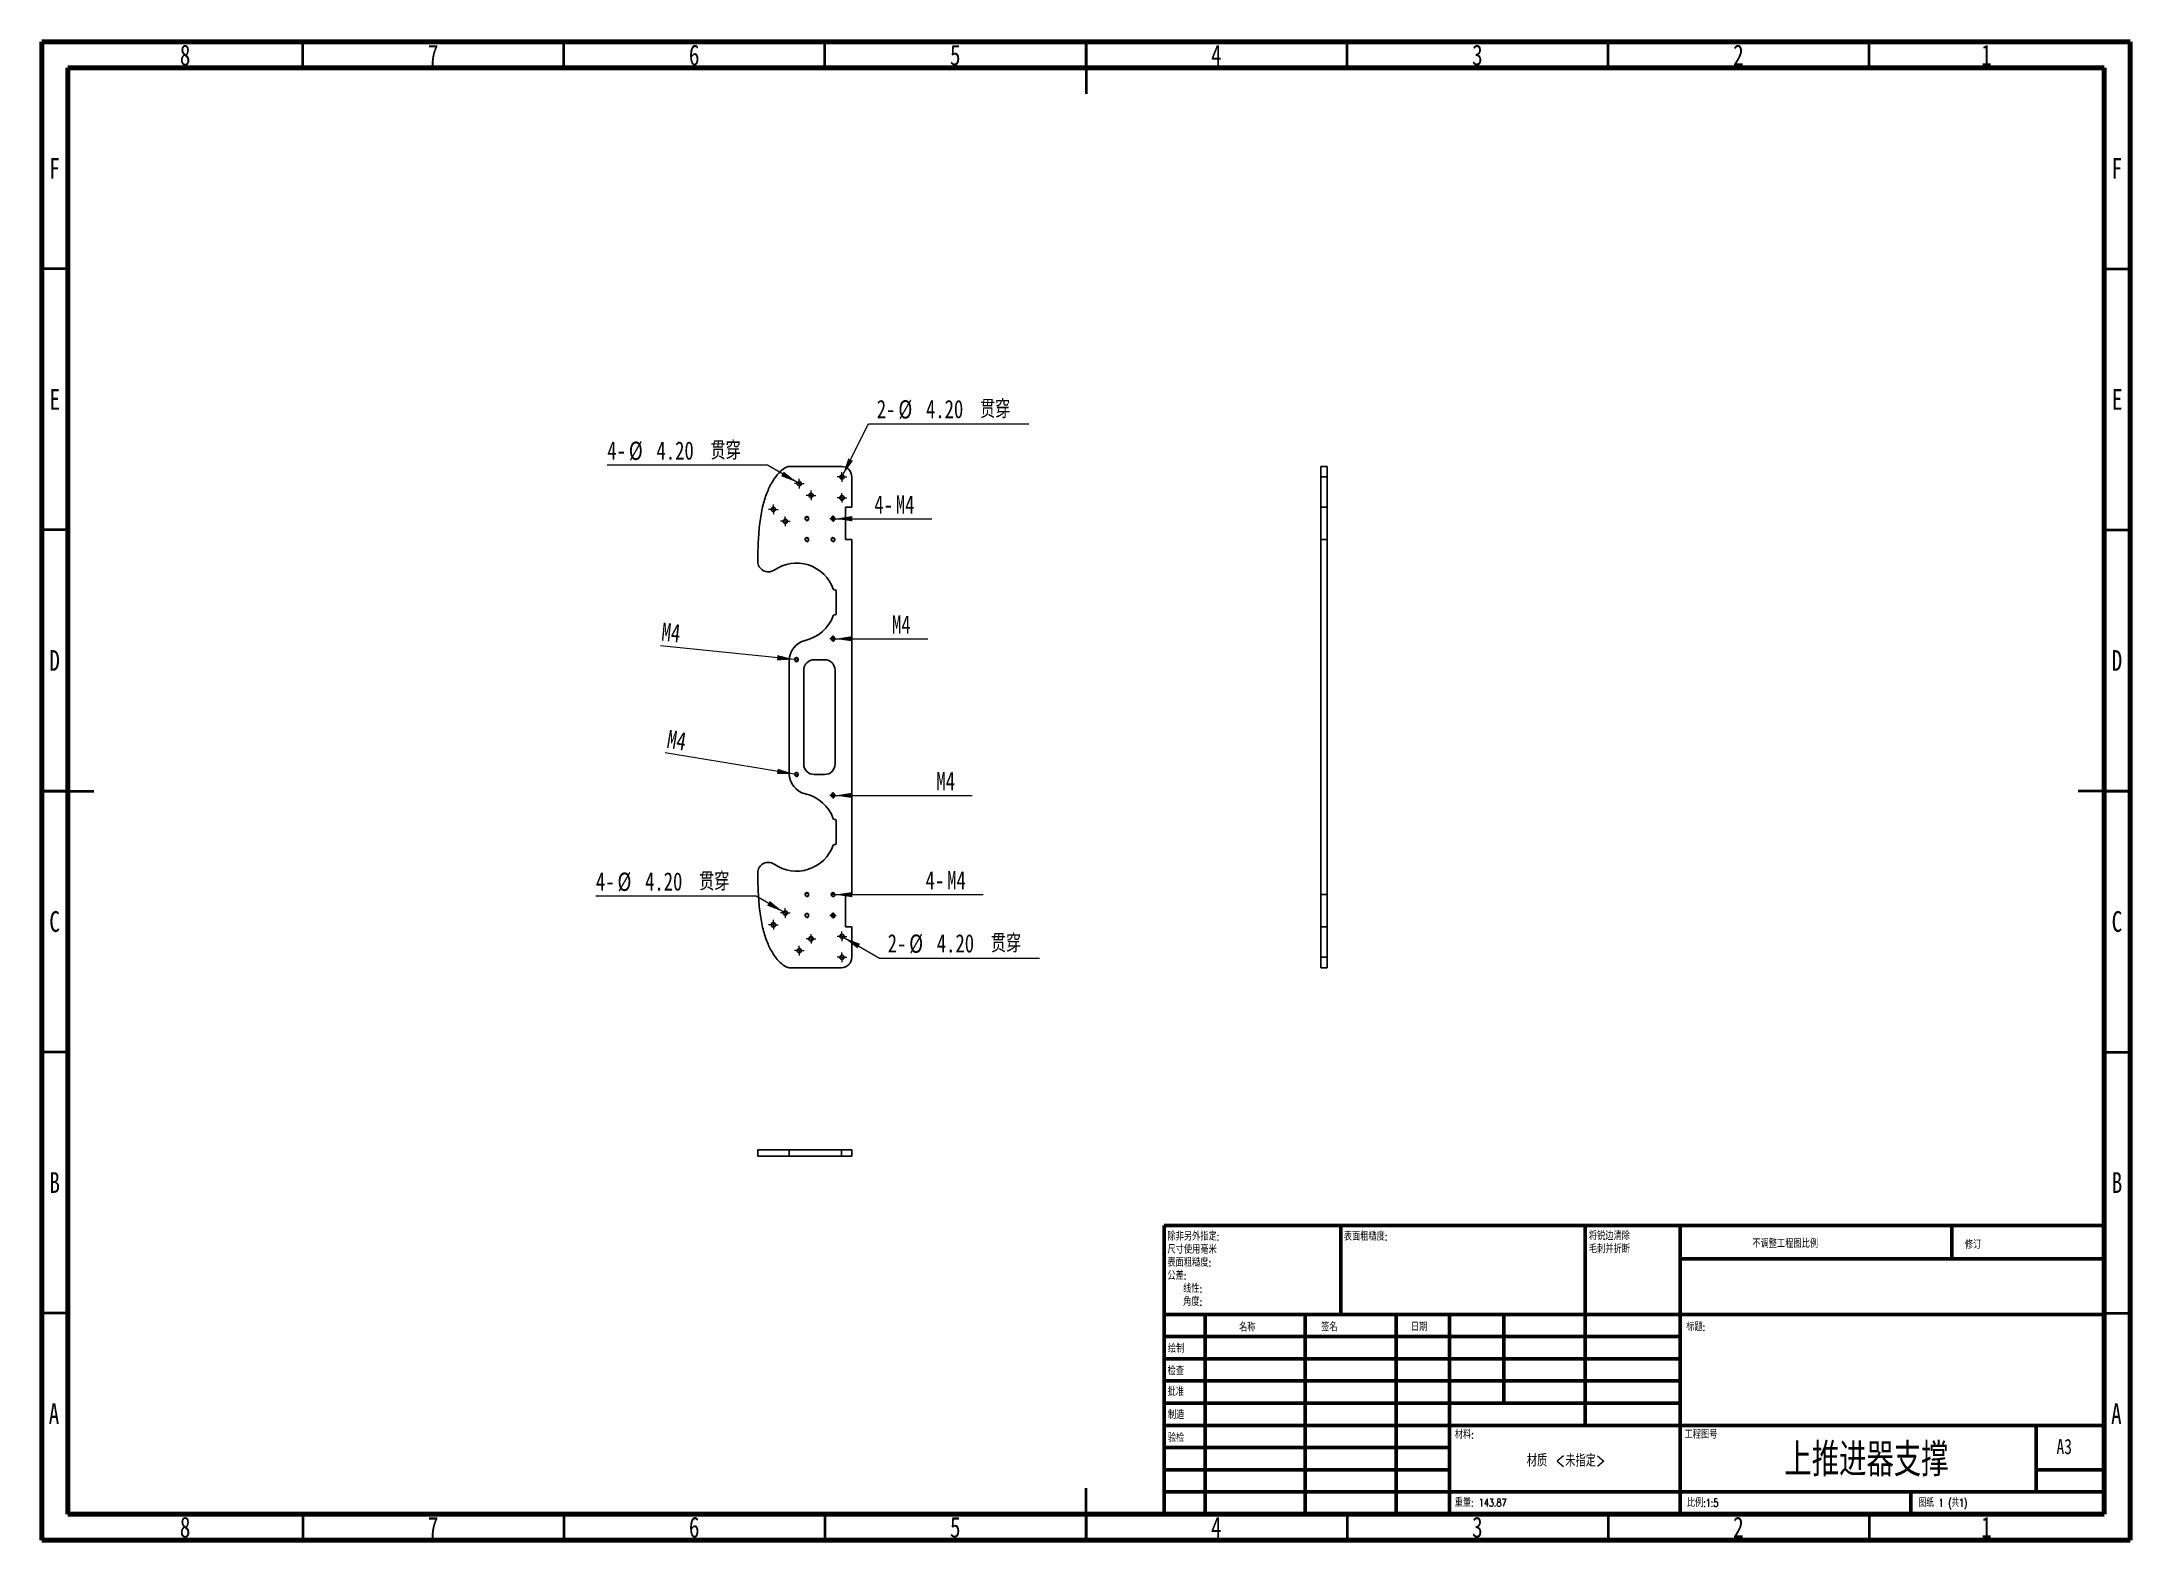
# Model space of a CAD drawing. Header units: millimetres. Extents: x 15 to 415, y 5 to 292.
import ezdxf

# ---------------------------------------------------------------- set-up
doc = ezdxf.new("R2010")
doc.units = ezdxf.units.MM
doc.styles.add('SLDTEXTSTYLE0', font='TXT', dxfattribs={"width": 0.75})
doc.styles.add('SLDTEXTSTYLE1', font='TXT', dxfattribs={"width": 0.75, "bigfont": 'bigfont'})
doc.styles.add('SLDTEXTSTYLE2', font='TXT', dxfattribs={"width": 0.694444, "bigfont": 'bigfont'})
doc.dimstyles.new('SLDDIMSTYLE0', dxfattribs={"dimtxt": 3.5, "dimasz": 3.302, "dimexe": 0, "dimexo": 0.0625, "dimgap": 0.875, "dimtad": 0, "dimtih": 1, "dimtoh": 1, "dimlfac": 5, "dimrnd": 1e-09, "dimzin": 4, "dimdsep": 46, "dimtxsty": 'SLDTEXTSTYLE0', "dimblk1": 'NONE', "dimsah": 1, "dimcen": 0, "dimadec": 0, "dimazin": 1, "dimtfac": 1, "dimtmove": 0, "dimatfit": 3, "dimldrblk": 'NONE', "dimfxl": 0, "dimfrac": 2, "dimtolj": 1, "dimtzin": 12, "dimarcsym": 0})
doc.dimstyles.new('SLDDIMSTYLE1', dxfattribs={"dimtxt": 3.5, "dimasz": 3.302, "dimexe": 0, "dimexo": 0.0625, "dimgap": 0.875, "dimtad": 1, "dimlfac": 5, "dimrnd": 1e-09, "dimzin": 12, "dimdsep": 46, "dimtxsty": 'SLDTEXTSTYLE0', "dimblk1": 'NONE', "dimsah": 1, "dimcen": 0, "dimadec": 0, "dimazin": 3, "dimtfac": 1, "dimtmove": 0, "dimatfit": 3, "dimldrblk": 'NONE', "dimfxl": 0, "dimfrac": 2, "dimtolj": 1, "dimtzin": 12, "dimarcsym": 0})
doc.dimstyles.new('SLDDIMSTYLE2', dxfattribs={"dimtxt": 3.5, "dimasz": 3.302, "dimexe": 0, "dimexo": 0.0625, "dimgap": 0.875, "dimtad": 1, "dimlfac": 5, "dimrnd": 1e-09, "dimzin": 12, "dimdsep": 46, "dimtxsty": 'SLDTEXTSTYLE0', "dimblk1": 'NONE', "dimsah": 1, "dimcen": 0, "dimadec": 0, "dimazin": 3, "dimtfac": 1, "dimtmove": 0, "dimatfit": 3, "dimldrblk": 'NONE', "dimfxl": 0, "dimfrac": 2, "dimtolj": 1, "dimtzin": 12, "dimarcsym": 0})

# ---------------------------------------------------------------- blocks, each defined once
blk = doc.blocks.new('_D')
at = {"color": 7, "linetype": 'Continuous', "lineweight": 0}
for p, q in [((153.99, 210.9), (123.31, 210.9)), ((159.72, 207.59), (153.99, 210.9)), ((160.45, 207.17), (159.72, 207.59))]:
    blk.add_line(p, q, dxfattribs=at)
at = {"color": 7, "linetype": 'Continuous', "lineweight": 18}
blk.add_solid([(159.72, 207.59), (157.11, 209.68), (156.61, 208.8)], dxfattribs=at)
at = {"color": 7, "linetype": 'Continuous', "lineweight": 18, "char_height": 3.5, "attachment_point": 1}
for s, insert, style in [('4-', (123.31, 215.46), 'SLDTEXTSTYLE0'), ('%%c', (127.45, 215.41), 'SLDTEXTSTYLE0'), ('4.20', (132.73, 215.46), 'SLDTEXTSTYLE0'), ('贯穿', (143.09, 215.46), 'SLDTEXTSTYLE1')]:
    blk.add_mtext(s, dxfattribs=dict(at, insert=insert, style=style))
blk = doc.blocks.new('_None')
blk = doc.blocks.new('_D_1')
at = {"color": 7, "linetype": 'Continuous', "lineweight": 0}
for p, q in [((168.43, 209.03), (173.35, 218.83)), ((173.35, 218.83), (204.03, 218.83)), ((168.06, 208.28), (168.43, 209.03))]:
    blk.add_line(p, q, dxfattribs=at)
at = {"color": 7, "linetype": 'Continuous', "lineweight": 18}
blk.add_solid([(168.43, 209.03), (170.37, 211.75), (169.46, 212.21)], dxfattribs=at)
at = {"color": 7, "linetype": 'Continuous', "lineweight": 18, "char_height": 3.5, "attachment_point": 1}
for s, insert, style in [('2-', (174.93, 223.4), 'SLDTEXTSTYLE0'), ('%%c', (179.07, 223.34), 'SLDTEXTSTYLE0'), ('4.20', (184.35, 223.4), 'SLDTEXTSTYLE0'), ('贯穿', (194.71, 223.4), 'SLDTEXTSTYLE1')]:
    blk.add_mtext(s, dxfattribs=dict(at, insert=insert, style=style))
blk = doc.blocks.new('_D_2')
at = {"color": 7, "linetype": 'Continuous', "lineweight": 0}
for q in [(166.15, 200.65), (185.46, 200.65)]:
    blk.add_line((166.95, 200.65), q, dxfattribs=at)
at = {"color": 7, "linetype": 'Continuous', "lineweight": 18}
blk.add_solid([(166.95, 200.65), (170.25, 200.15), (170.25, 201.16)], dxfattribs=at)
at = {"color": 7, "linetype": 'Continuous', "lineweight": 18, "char_height": 3.5, "attachment_point": 1, "style": 'SLDTEXTSTYLE0'}
for s, insert in [('4-', (174.45, 205.11)), ('M4', (178.58, 205.11))]:
    blk.add_mtext(s, dxfattribs=dict(at, insert=insert))
blk = doc.blocks.new('_D_3')
at = {"color": 7, "linetype": 'Continuous', "lineweight": 0}
for q in [(166.15, 177.65), (184.72, 177.65)]:
    blk.add_line((166.95, 177.65), q, dxfattribs=at)
at = {"color": 7, "linetype": 'Continuous', "lineweight": 18}
blk.add_solid([(166.95, 177.65), (170.25, 177.15), (170.25, 178.16)], dxfattribs=at)
at = {"color": 7, "linetype": 'Continuous', "lineweight": 18, "insert": (177.84, 182.12), "char_height": 3.5, "attachment_point": 1, "style": 'SLDTEXTSTYLE0'}
blk.add_mtext('M4', dxfattribs=at)
blk = doc.blocks.new('_D_4')
at = {"color": 7, "linetype": 'Continuous', "lineweight": 0}
for q in [(166.15, 147.65), (193.21, 147.65)]:
    blk.add_line((166.95, 147.65), q, dxfattribs=at)
at = {"color": 7, "linetype": 'Continuous', "lineweight": 18}
blk.add_solid([(166.95, 147.65), (170.25, 147.15), (170.25, 148.16)], dxfattribs=at)
at = {"color": 7, "linetype": 'Continuous', "lineweight": 18, "insert": (186.34, 152.15), "char_height": 3.5, "attachment_point": 1, "style": 'SLDTEXTSTYLE0'}
blk.add_mtext('M4', dxfattribs=at)
blk = doc.blocks.new('_D_5')
at = {"color": 7, "linetype": 'Continuous', "lineweight": 0}
for q in [(166.15, 128.65), (195.28, 128.65)]:
    blk.add_line((166.95, 128.65), q, dxfattribs=at)
at = {"color": 7, "linetype": 'Continuous', "lineweight": 18}
blk.add_solid([(166.95, 128.65), (170.25, 128.15), (170.25, 129.16)], dxfattribs=at)
at = {"color": 7, "linetype": 'Continuous', "lineweight": 18, "char_height": 3.5, "attachment_point": 1, "style": 'SLDTEXTSTYLE0'}
for s, insert in [('4-', (184.27, 133.15)), ('M4', (188.41, 133.15))]:
    blk.add_mtext(s, dxfattribs=dict(at, insert=insert))
blk = doc.blocks.new('_D_6')
at = {"color": 7, "linetype": 'Continuous', "lineweight": 0}
for p, q in [((167.88, 120.86), (168.61, 120.44)), ((168.61, 120.44), (175.42, 116.51)), ((175.42, 116.51), (206.1, 116.51))]:
    blk.add_line(p, q, dxfattribs=at)
at = {"color": 7, "linetype": 'Continuous', "lineweight": 18}
blk.add_solid([(168.61, 120.44), (171.22, 118.35), (171.72, 119.23)], dxfattribs=at)
at = {"color": 7, "linetype": 'Continuous', "lineweight": 18, "char_height": 3.5, "attachment_point": 1}
for s, insert, style in [('2-', (177.01, 121.08), 'SLDTEXTSTYLE0'), ('%%c', (181.14, 121.02), 'SLDTEXTSTYLE0'), ('4.20', (186.42, 121.08), 'SLDTEXTSTYLE0'), ('贯穿', (196.79, 121.08), 'SLDTEXTSTYLE1')]:
    blk.add_mtext(s, dxfattribs=dict(at, insert=insert, style=style))
blk = doc.blocks.new('_D_7')
at = {"color": 7, "linetype": 'Continuous', "lineweight": 0}
for p, q in [((151.81, 128.36), (121.13, 128.36)), ((157.03, 125.35), (151.81, 128.36)), ((157.76, 124.93), (157.03, 125.35))]:
    blk.add_line(p, q, dxfattribs=at)
at = {"color": 7, "linetype": 'Continuous', "lineweight": 18}
blk.add_solid([(157.03, 125.35), (154.43, 127.44), (153.92, 126.56)], dxfattribs=at)
at = {"color": 7, "linetype": 'Continuous', "lineweight": 18, "char_height": 3.5, "attachment_point": 1}
for s, insert, style in [('4-', (121.13, 132.93), 'SLDTEXTSTYLE0'), ('%%c', (125.27, 132.87), 'SLDTEXTSTYLE0'), ('4.20', (130.55, 132.93), 'SLDTEXTSTYLE0'), ('贯穿', (140.91, 132.93), 'SLDTEXTSTYLE1')]:
    blk.add_mtext(s, dxfattribs=dict(at, insert=insert, style=style))
blk = doc.blocks.new('_D_8')
at = {"color": 7, "linetype": 'Continuous', "lineweight": 0}
for q in [(133.48, 176.31), (159.94, 173.61)]:
    blk.add_line((159.15, 173.69), q, dxfattribs=at)
at = {"color": 7, "linetype": 'Continuous', "lineweight": 18}
blk.add_solid([(159.15, 173.69), (155.91, 174.53), (155.81, 173.52)], dxfattribs=at)
at = {"color": 7, "linetype": 'Continuous', "lineweight": 18, "insert": (133.93, 180.78), "char_height": 3.5, "attachment_point": 1, "rotation": 354.1858, "style": 'SLDTEXTSTYLE0'}
blk.add_mtext('M4', dxfattribs=at)
blk = doc.blocks.new('_D_9')
at = {"color": 7, "linetype": 'Continuous', "lineweight": 0}
for q in [(134.41, 155.82), (159.94, 151.59)]:
    blk.add_line((159.15, 151.72), q, dxfattribs=at)
at = {"color": 7, "linetype": 'Continuous', "lineweight": 18}
blk.add_solid([(159.15, 151.72), (155.98, 152.76), (155.81, 151.76)], dxfattribs=at)
at = {"color": 7, "linetype": 'Continuous', "lineweight": 18, "insert": (135.14, 160.25), "char_height": 3.5, "attachment_point": 1, "rotation": 350.5919, "style": 'SLDTEXTSTYLE0'}
blk.add_mtext('M4', dxfattribs=at)
blk = doc.blocks.new('SW_CENTERMARKSYMBOL_0')
at = {"color": 0, "linetype": 'Continuous', "lineweight": 18}
for p, q in [((-0.5, 0), (-0.92, 0)), ((0, 0), (-0.5, 0)), ((0, 0.5), (0, 0.92)), ((0, 0), (0, 0.5)), ((0, 0), (0, -0.5)), ((0, 0), (0.5, 0)), ((0.5, 0), (0.92, 0)), ((0, -0.5), (0, -0.92))]:
    blk.add_line(p, q, dxfattribs=at)
blk = doc.blocks.new('SW_CENTERMARKSYMBOL_1')
at = {"color": 0, "linetype": 'Continuous', "lineweight": 18}
for p, q in [((-0.5, 0), (-0.92, 0)), ((0, 0), (-0.5, 0)), ((0, 0.5), (0, 0.92)), ((0, 0), (0, 0.5)), ((0, 0), (0, -0.5)), ((0, 0), (0.5, 0)), ((0.5, 0), (0.92, 0)), ((0, -0.5), (0, -0.92))]:
    blk.add_line(p, q, dxfattribs=at)
blk = doc.blocks.new('SW_CENTERMARKSYMBOL_2')
at = {"color": 0, "linetype": 'Continuous', "lineweight": 18}
for p, q in [((-0.5, 0), (-0.92, 0)), ((0, 0), (-0.5, 0)), ((0, 0.5), (0, 0.92)), ((0, 0), (0, 0.5)), ((0, 0), (0, -0.5)), ((0, 0), (0.5, 0)), ((0.5, 0), (0.92, 0)), ((0, -0.5), (0, -0.92))]:
    blk.add_line(p, q, dxfattribs=at)
blk = doc.blocks.new('SW_CENTERMARKSYMBOL_3')
at = {"color": 0, "linetype": 'Continuous', "lineweight": 18}
for p, q in [((-0.5, 0), (-0.92, 0)), ((0, 0), (-0.5, 0)), ((0, 0.5), (0, 0.92)), ((0, 0), (0, 0.5)), ((0, 0), (0, -0.5)), ((0, 0), (0.5, 0)), ((0.5, 0), (0.92, 0)), ((0, -0.5), (0, -0.92))]:
    blk.add_line(p, q, dxfattribs=at)
blk = doc.blocks.new('SW_CENTERMARKSYMBOL_4')
at = {"color": 0, "linetype": 'Continuous', "lineweight": 18}
for p, q in [((-0.5, 0), (-0.92, 0)), ((0, 0), (-0.5, 0)), ((0, 0.5), (0, 0.92)), ((0, 0), (0, 0.5)), ((0, 0), (0, -0.5)), ((0, 0), (0.5, 0)), ((0.5, 0), (0.92, 0)), ((0, -0.5), (0, -0.92))]:
    blk.add_line(p, q, dxfattribs=at)
blk = doc.blocks.new('SW_CENTERMARKSYMBOL_5')
at = {"color": 0, "linetype": 'Continuous', "lineweight": 18}
for p, q in [((-0.5, 0), (-0.92, 0)), ((0, 0), (-0.5, 0)), ((0, 0.5), (0, 0.92)), ((0, 0), (0, 0.5)), ((0, 0), (0, -0.5)), ((0, 0), (0.5, 0)), ((0.5, 0), (0.92, 0)), ((0, -0.5), (0, -0.92))]:
    blk.add_line(p, q, dxfattribs=at)
blk = doc.blocks.new('SW_CENTERMARKSYMBOL_6')
at = {"color": 0, "linetype": 'Continuous', "lineweight": 18}
for p, q in [((-0.5, 0), (-0.6, 0)), ((0, 0), (-0.5, 0)), ((0, 0.5), (0, 0.6)), ((0, 0), (0, 0.5)), ((0, 0), (0, -0.5)), ((0, 0), (0.5, 0)), ((0.5, 0), (0.6, 0)), ((0, -0.5), (0, -0.6))]:
    blk.add_line(p, q, dxfattribs=at)
blk = doc.blocks.new('SW_CENTERMARKSYMBOL_7')
at = {"color": 0, "linetype": 'Continuous', "lineweight": 18}
for p, q in [((-0.5, 0), (-0.6, 0)), ((0, 0), (-0.5, 0)), ((0, 0.5), (0, 0.6)), ((0, 0), (0, 0.5)), ((0, 0), (0, -0.5)), ((0, 0), (0.5, 0)), ((0.5, 0), (0.6, 0)), ((0, -0.5), (0, -0.6))]:
    blk.add_line(p, q, dxfattribs=at)
blk = doc.blocks.new('SW_CENTERMARKSYMBOL_8')
at = {"color": 0, "linetype": 'Continuous', "lineweight": 18}
for p, q in [((-0.5, 0), (-0.92, 0)), ((0, 0), (-0.5, 0)), ((0, 0.5), (0, 0.92)), ((0, 0), (0, 0.5)), ((0, 0), (0, -0.5)), ((0, 0), (0.5, 0)), ((0.5, 0), (0.92, 0)), ((0, -0.5), (0, -0.92))]:
    blk.add_line(p, q, dxfattribs=at)
blk = doc.blocks.new('SW_CENTERMARKSYMBOL_9')
at = {"color": 0, "linetype": 'Continuous', "lineweight": 18}
for p, q in [((-0.5, 0), (-0.92, 0)), ((0, 0), (-0.5, 0)), ((0, 0.5), (0, 0.92)), ((0, 0), (0, 0.5)), ((0, 0), (0, -0.5)), ((0, 0), (0.5, 0)), ((0.5, 0), (0.92, 0)), ((0, -0.5), (0, -0.92))]:
    blk.add_line(p, q, dxfattribs=at)
blk = doc.blocks.new('SW_CENTERMARKSYMBOL_10')
at = {"color": 0, "linetype": 'Continuous', "lineweight": 18}
for p, q in [((-0.5, 0), (-0.92, 0)), ((0, 0), (-0.5, 0)), ((0, 0.5), (0, 0.92)), ((0, 0), (0, 0.5)), ((0, 0), (0, -0.5)), ((0, 0), (0.5, 0)), ((0.5, 0), (0.92, 0)), ((0, -0.5), (0, -0.92))]:
    blk.add_line(p, q, dxfattribs=at)
blk = doc.blocks.new('SW_CENTERMARKSYMBOL_11')
at = {"color": 0, "linetype": 'Continuous', "lineweight": 18}
for p, q in [((-0.5, 0), (-0.92, 0)), ((0, 0), (-0.5, 0)), ((0, 0.5), (0, 0.92)), ((0, 0), (0, 0.5)), ((0, 0), (0, -0.5)), ((0, 0), (0.5, 0)), ((0.5, 0), (0.92, 0)), ((0, -0.5), (0, -0.92))]:
    blk.add_line(p, q, dxfattribs=at)
blk = doc.blocks.new('SW_CENTERMARKSYMBOL_12')
at = {"color": 0, "linetype": 'Continuous', "lineweight": 18}
for p, q in [((-0.5, 0), (-0.92, 0)), ((0, 0), (-0.5, 0)), ((0, 0.5), (0, 0.92)), ((0, 0), (0, 0.5)), ((0, 0), (0, -0.5)), ((0, 0), (0.5, 0)), ((0.5, 0), (0.92, 0)), ((0, -0.5), (0, -0.92))]:
    blk.add_line(p, q, dxfattribs=at)
blk = doc.blocks.new('SW_CENTERMARKSYMBOL_13')
at = {"color": 0, "linetype": 'Continuous', "lineweight": 18}
for p, q in [((-0.5, 0), (-0.92, 0)), ((0, 0), (-0.5, 0)), ((0, 0.5), (0, 0.92)), ((0, 0), (0, 0.5)), ((0, 0), (0, -0.5)), ((0, 0), (0.5, 0)), ((0.5, 0), (0.92, 0)), ((0, -0.5), (0, -0.92))]:
    blk.add_line(p, q, dxfattribs=at)
blk = doc.blocks.new('SW_CENTERMARKSYMBOL_14')
at = {"color": 0, "linetype": 'Continuous', "lineweight": 18}
for p, q in [((-0.5, 0), (-0.6, 0)), ((0, 0), (-0.5, 0)), ((0, 0.5), (0, 0.6)), ((0, 0), (0, 0.5)), ((0, 0), (0, -0.5)), ((0, 0), (0.5, 0)), ((0.5, 0), (0.6, 0)), ((0, -0.5), (0, -0.6))]:
    blk.add_line(p, q, dxfattribs=at)
blk = doc.blocks.new('SW_CENTERMARKSYMBOL_15')
at = {"color": 0, "linetype": 'Continuous', "lineweight": 18}
for p, q in [((-0.5, 0), (-0.6, 0)), ((0, 0), (-0.5, 0)), ((0, 0.5), (0, 0.6)), ((0, 0), (0, 0.5)), ((0, 0), (0, -0.5)), ((0, 0), (0.5, 0)), ((0.5, 0), (0.6, 0)), ((0, -0.5), (0, -0.6))]:
    blk.add_line(p, q, dxfattribs=at)

msp = doc.modelspace()

# ---------------------------------------------------------------- linework, layer by layer
at = {"color": 7, "linetype": 'Continuous', "lineweight": 70}
for p, q in [((15, 5), (15, 292)), ((15, 292), (415, 292)), ((415, 292), (415, 5)), ((20, 10), (20, 287)), ((20, 287), (410, 287)), ((410, 287), (410, 10)), ((410, 10), (20, 10)), ((415, 5), (15, 5))]:
    msp.add_line(p, q, dxfattribs=at)
at = {"color": 7, "linetype": 'Continuous', "lineweight": 35}
for p, q in [((65, 287), (65, 292)), ((115, 287), (115, 292)), ((165, 287), (165, 292)), ((215, 292), (215, 282)), ((215, 287), (215, 292)), ((265, 287), (265, 292)), ((315, 287), (315, 292)), ((365, 287), (365, 292)), ((20, 248.5), (15, 248.5)), ((410, 248.5), (415, 248.5)), ((20, 198.5), (15, 198.5)), ((410, 198.5), (415, 198.5)), ((15, 148.5), (25, 148.5)), ((20, 148.5), (15, 148.5)), ((415, 148.5), (405, 148.5)), ((410, 148.5), (415, 148.5)), ((20, 98.5), (15, 98.5)), ((410, 98.5), (415, 98.5)), ((20, 48.5), (15, 48.5)), ((410, 48.5), (415, 48.5)), ((215, 5), (215, 15)), ((65, 10), (65, 5)), ((115, 10), (115, 5)), ((165, 10), (165, 5)), ((215, 10), (215, 5)), ((265, 10), (265, 5)), ((315, 10), (315, 5)), ((365, 10), (365, 5))]:
    msp.add_line(p, q, dxfattribs=at)
at = {"color": 7, "linetype": 'Continuous', "lineweight": 25}
for p, q in [((158.1459, 210.6532), (168.1459, 210.6532)), ((170.1459, 208.6532), (170.1459, 202.8532)), ((259.985, 208.6532), (259.985, 210.6532)), ((259.985, 210.6532), (261.185, 210.6532)), ((259.985, 208.6532), (259.985, 202.8532)), ((259.985, 208.6532), (261.185, 208.6532)), ((261.185, 208.6532), (261.185, 210.6532)), ((261.185, 208.6532), (261.185, 202.8532)), ((170.1459, 202.8532), (168.9459, 202.8532)), ((168.9459, 202.8532), (168.9459, 196.6532)), ((259.985, 202.8532), (261.185, 202.8532)), ((259.985, 202.8532), (259.985, 196.6532)), ((261.185, 202.8532), (261.185, 196.6532)), ((168.9459, 196.6532), (170.1459, 196.6532)), ((170.1459, 196.6532), (170.1459, 128.6532)), ((259.985, 196.6532), (259.985, 128.6532)), ((259.985, 196.6532), (261.185, 196.6532)), ((261.185, 196.6532), (261.185, 128.6532)), ((166.9459, 187.0532), (166.7937, 187.0532)), ((167.1459, 186.8532), (167.1459, 182.4532)), ((166.9459, 182.2532), (166.7937, 182.2532)), ((158.1459, 151.8554), (158.1459, 173.4509)), ((162.9459, 173.6532), (164.9459, 173.6532)), ((160.9459, 153.6532), (160.9459, 171.6532)), ((166.9459, 171.6532), (166.9459, 153.6532)), ((162.9459, 151.6532), (164.9459, 151.6532)), ((166.9459, 143.0532), (166.7937, 143.0532)), ((167.1459, 138.4532), (167.1459, 142.8532)), ((166.9459, 138.2532), (166.7937, 138.2532)), ((168.9459, 128.6532), (170.1459, 128.6532)), ((168.9459, 122.4532), (168.9459, 128.6532)), ((259.985, 128.6532), (261.185, 128.6532)), ((259.985, 122.4532), (259.985, 128.6532)), ((261.185, 122.4532), (261.185, 128.6532)), ((170.1459, 122.4532), (168.9459, 122.4532)), ((170.1459, 116.6532), (170.1459, 122.4532)), ((259.985, 116.6532), (259.985, 122.4532)), ((259.985, 122.4532), (261.185, 122.4532)), ((261.185, 116.6532), (261.185, 122.4532)), ((259.985, 116.6532), (261.185, 116.6532)), ((259.985, 116.6532), (259.985, 114.6532)), ((261.185, 116.6532), (261.185, 114.6532)), ((158.1459, 114.6532), (168.1459, 114.6532)), ((259.985, 114.6532), (261.185, 114.6532)), ((152.1416, 79.7794), (152.1416, 78.5794)), ((152.1417, 78.5794), (152.1417, 79.7794)), ((158.1459, 79.7794), (158.1459, 78.5794)), ((158.1459, 79.7794), (168.1459, 79.7794)), ((158.1459, 78.5794), (168.1459, 78.5794)), ((168.1459, 79.7794), (168.1459, 78.5794)), ((170.1459, 79.7794), (168.1459, 79.7794)), ((170.1459, 78.5794), (168.1459, 78.5794)), ((170.1459, 79.7794), (170.1459, 78.5794))]:
    msp.add_line(p, q, dxfattribs=at)
at = {"color": 7, "linetype": 'Continuous', "lineweight": 50}
for p, q in [((230, 65.25), (410, 65.25)), ((230, 65.25), (230, 10)), ((263.8, 48.25), (263.8, 65.25)), ((310.6, 65.25), (310.6, 27)), ((328.8, 65.25), (328.8, 10)), ((380.8, 58.875), (380.8, 65.25)), ((410, 58.875), (328.8, 58.875)), ((410, 48.25), (230, 48.25)), ((237.8, 48.25), (237.8, 10)), ((256.991, 48.25), (256.991, 10)), ((274.3989, 48.25), (274.3989, 10)), ((284.6, 10), (284.6, 48.25)), ((295, 31.25), (295, 48.25)), ((328.8, 44), (230, 44)), ((328.8, 39.75), (230, 39.75)), ((328.8, 35.5), (230, 35.5)), ((328.8, 31.25), (230, 31.25)), ((284.6, 27), (230, 27)), ((284.6, 27), (410, 27)), ((397, 14.25), (397, 27)), ((284.6, 22.7499), (230, 22.7499)), ((284.6, 18.5), (230, 18.5)), ((410, 18.5), (397, 18.5)), ((230, 14.25), (410, 14.25)), ((373, 10), (373, 14.25))]:
    msp.add_line(p, q, dxfattribs=at)
at = {"color": 7, "linetype": 'Continuous', "lineweight": 25}
for centre, radius in [((168.2459, 208.6532), 0.42), ((160.0832, 207.3804), 0.42), ((162.3459, 205.1176), 0.42), ((168.2459, 204.6532), 0.42), ((155.1334, 202.4306), 0.42), ((157.3962, 200.1679), 0.42), ((161.5459, 200.6532), 0.33), ((166.5459, 200.6532), 0.33), ((161.5459, 196.6532), 0.33), ((166.5459, 196.6532), 0.33), ((166.5459, 177.6532), 0.33), ((159.5459, 173.6532), 0.33), ((159.5459, 151.6532), 0.33), ((166.5459, 147.6532), 0.33), ((161.5459, 128.6532), 0.33), ((166.5459, 128.6532), 0.33), ((157.3962, 125.1384), 0.42), ((161.5459, 124.6532), 0.33), ((166.5459, 124.6532), 0.33), ((155.1334, 122.8757), 0.42), ((162.3459, 120.1887), 0.42), ((168.2459, 120.6532), 0.42), ((160.0832, 117.926), 0.42), ((168.2459, 116.6532), 0.42)]:
    msp.add_circle(centre, radius, dxfattribs=at)
for centre, radius, start, end in [((168.1459, 208.6532), 2, 0, 90), ((154.1416, 192.4662), 2, 179.512217, 304.671475), ((159.5459, 184.6532), 7.5, 19.734515, 124.671475), ((166.7937, 187.2532), 0.2, 199.734515, 270), ((166.9459, 186.8532), 0.2, 0, 90), ((159.5459, 184.6532), 7.5, 283.066803, 340.265485), ((166.7937, 182.0532), 0.2, 90, 160.265485), ((166.9459, 182.4532), 0.2, 270, 0), ((162.1459, 173.4509), 4, 103.066803, 180), ((162.9459, 171.6532), 2, 90, 180), ((164.9459, 171.6532), 2, 0, 90), ((162.9459, 153.6532), 2, 180, 270), ((164.9459, 153.6532), 2, 270, 0), ((162.1459, 151.8554), 4, 180, 256.933197), ((159.5459, 140.6532), 7.5, 19.734515, 76.933197), ((166.7937, 143.2532), 0.2, 199.734515, 270), ((166.9459, 142.8532), 0.2, 0, 90), ((159.5459, 140.6532), 7.5, 235.328525, 340.265485), ((166.7937, 138.0532), 0.2, 90, 160.265485), ((166.9459, 138.4532), 0.2, 270, 0), ((154.1416, 132.8401), 2, 55.328525, 180.487783), ((168.1459, 116.6532), 2, 270, 0)]:
    msp.add_arc(centre, radius, start, end, dxfattribs=at)
at = {"color": 7, "linetype": 'Continuous', "lineweight": 18}
for centre in [(161.5459, 200.6532), (166.5459, 200.6532), (161.5459, 196.6532), (166.5459, 196.6532), (166.5459, 177.6532), (159.5459, 173.6532), (159.5459, 151.6532), (166.5459, 147.6532), (161.5459, 128.6532), (166.5459, 128.6532), (161.5459, 124.6532), (166.5459, 124.6532)]:
    msp.add_arc(centre, 0.4, 255, 195, dxfattribs=at)
at = {"color": 7, "linetype": 'Continuous', "lineweight": 25}
for points in [[(158.1459, 210.6532), (157.9097, 210.6532), (157.2897, 210.4243), (156.1504, 209.4674), (154.9882, 207.9516), (153.9434, 205.9126), (153.1099, 203.3676), (152.5353, 200.315), (152.2208, 196.7346), (152.1544, 193.9698), (152.1417, 192.4832)], [(158.1459, 114.6532), (157.9097, 114.6532), (157.2897, 114.8821), (156.1504, 115.8389), (154.9882, 117.3547), (153.9434, 119.3937), (153.1099, 121.9387), (152.5353, 124.9913), (152.2208, 128.5717), (152.1544, 131.3366), (152.1417, 132.8231)], [(158.1459, 79.7794), (157.9097, 79.7794), (157.2897, 79.7794), (156.1504, 79.7794), (154.9882, 79.7794), (153.9434, 79.7794), (153.1099, 79.7794), (152.5353, 79.7794), (152.2208, 79.7794), (152.1544, 79.7794), (152.1417, 79.7794)], [(158.1459, 78.5794), (157.9097, 78.5794), (157.2897, 78.5794), (156.1504, 78.5794), (154.9882, 78.5794), (153.9434, 78.5794), (153.1099, 78.5794), (152.5353, 78.5794), (152.2208, 78.5794), (152.1544, 78.5794), (152.1417, 78.5794)]]:
    msp.add_open_spline(points, degree=3, dxfattribs=at)

# ---------------------------------------------------------------- block references
at = {"color": 7, "linetype": 'Continuous', "lineweight": 0}
for name, p in [('SW_CENTERMARKSYMBOL_3', (160.0832, 207.3804)), ('SW_CENTERMARKSYMBOL_4', (168.2459, 208.6532)), ('SW_CENTERMARKSYMBOL_2', (162.3459, 205.1176)), ('SW_CENTERMARKSYMBOL_5', (168.2459, 204.6532)), ('SW_CENTERMARKSYMBOL_0', (155.1334, 202.4306)), ('SW_CENTERMARKSYMBOL_1', (157.3962, 200.1679)), ('SW_CENTERMARKSYMBOL_7', (166.5459, 200.6532)), ('SW_CENTERMARKSYMBOL_6', (166.5459, 177.6532)), ('SW_CENTERMARKSYMBOL_14', (166.5459, 147.6532)), ('SW_CENTERMARKSYMBOL_9', (157.3962, 125.1384)), ('SW_CENTERMARKSYMBOL_15', (166.5459, 124.6532)), ('SW_CENTERMARKSYMBOL_8', (155.1334, 122.8757)), ('SW_CENTERMARKSYMBOL_10', (162.3459, 120.1887)), ('SW_CENTERMARKSYMBOL_13', (168.2459, 120.6532)), ('SW_CENTERMARKSYMBOL_11', (160.0832, 117.926)), ('SW_CENTERMARKSYMBOL_12', (168.2459, 116.6532))]:
    msp.add_blockref(name, p, dxfattribs=at)

# ---------------------------------------------------------------- texts
for s, insert, char_height, attachment_point, style in [('8', (42.46, 291.4493), 3.9687, 2, 'SLDTEXTSTYLE0'), ('7', (89.96, 291.4493), 3.9687, 2, 'SLDTEXTSTYLE0'), ('6', (139.96, 291.4493), 3.9687, 2, 'SLDTEXTSTYLE0'), ('5', (189.96, 291.4493), 3.9687, 2, 'SLDTEXTSTYLE0'), ('4', (239.96, 291.4493), 3.9687, 2, 'SLDTEXTSTYLE0'), ('3', (289.96, 291.4493), 3.9687, 2, 'SLDTEXTSTYLE0'), ('2', (339.96, 291.4493), 3.9687, 2, 'SLDTEXTSTYLE0'), ('1', (387.46, 291.4493), 3.9687, 2, 'SLDTEXTSTYLE0'), ('F', (17.4577, 269.7404), 3.9687, 2, 'SLDTEXTSTYLE0'), ('F', (412.4577, 269.7404), 3.9687, 2, 'SLDTEXTSTYLE0'), ('E', (17.5078, 225.4904), 3.9687, 2, 'SLDTEXTSTYLE0'), ('E', (412.5078, 225.4904), 3.9687, 2, 'SLDTEXTSTYLE0'), ('D', (17.4527, 175.4904), 3.9687, 2, 'SLDTEXTSTYLE0'), ('D', (412.4527, 175.4904), 3.9687, 2, 'SLDTEXTSTYLE0'), ('C', (17.4587, 125.4904), 3.9687, 2, 'SLDTEXTSTYLE0'), ('C', (412.4587, 125.4904), 3.9687, 2, 'SLDTEXTSTYLE0'), ('B', (17.4706, 75.4904), 3.9687, 2, 'SLDTEXTSTYLE0'), ('B', (412.4706, 75.4904), 3.9687, 2, 'SLDTEXTSTYLE0'), ('除非另外指定:^J尺寸使用毫米^J表面粗糙度:^J公差:^J   线性:^J   角度:', (230.5937, 63.921), 1.5, 1, 'SLDTEXTSTYLE1'), ('表面粗糙度:', (264.3713, 63.9193), 1.5, 1, 'SLDTEXTSTYLE1'), ('将锐边清除^J毛刺并折断', (311.3092, 64.0031), 1.5, 1, 'SLDTEXTSTYLE1'), ('不调整工程图比例', (342.6146, 62.533), 1.5, 1, 'SLDTEXTSTYLE1'), ('修订', (383.3276, 62.3349), 1.5, 1, 'SLDTEXTSTYLE1'), ('名称', (244.3222, 46.5015), 1.5, 1, 'SLDTEXTSTYLE1'), ('签名', (260.0336, 46.5618), 1.5, 1, 'SLDTEXTSTYLE1'), ('日期', (277.2147, 46.5762), 1.5, 1, 'SLDTEXTSTYLE1'), ('标题:', (329.9562, 46.5762), 1.5, 1, 'SLDTEXTSTYLE1'), ('绘制', (230.6847, 42.4297), 1.5, 1, 'SLDTEXTSTYLE1'), ('检查', (230.6236, 38.1544), 1.5, 1, 'SLDTEXTSTYLE1'), ('批准', (230.6216, 34.1768), 1.5, 1, 'SLDTEXTSTYLE1'), ('A', (17.3397, 31.1993), 3.9687, 2, 'SLDTEXTSTYLE0'), ('制造', (230.6822, 29.7337), 1.5, 1, 'SLDTEXTSTYLE1'), ('A', (412.3397, 31.1993), 3.9687, 2, 'SLDTEXTSTYLE0'), ('验检', (230.6769, 25.3496), 1.5, 1, 'SLDTEXTSTYLE1'), ('材料:', (285.6459, 25.9861), 1.5, 1, 'SLDTEXTSTYLE1'), ('工程图号', (329.6287, 25.9861), 1.5, 1, 'SLDTEXTSTYLE1'), ('上推进器支撑', (364.485, 23.6069), 6.35, 2, 'SLDTEXTSTYLE1'), ('A3', (400.8712, 24.4064), 2.91042, 1, 'SLDTEXTSTYLE0'), ('材质 <未指定>', (306.9665, 21.4856), 2.38125, 2, 'SLDTEXTSTYLE1'), ('重量: 143.87', (285.6178, 12.9493), 1.4986, 1, 'SLDTEXTSTYLE1'), ('比例:1:5', (330.074, 12.9001), 1.5, 1, 'SLDTEXTSTYLE1'), ('图纸 1 (共1)', (374.4783, 12.9001), 1.5, 1, 'SLDTEXTSTYLE2'), ('8', (42.46, 9.4904), 3.9687, 2, 'SLDTEXTSTYLE0'), ('7', (89.96, 9.4904), 3.9687, 2, 'SLDTEXTSTYLE0'), ('6', (139.96, 9.4904), 3.9687, 2, 'SLDTEXTSTYLE0'), ('5', (189.96, 9.4904), 3.9687, 2, 'SLDTEXTSTYLE0'), ('4', (239.96, 9.4904), 3.9687, 2, 'SLDTEXTSTYLE0'), ('3', (289.96, 9.4904), 3.9687, 2, 'SLDTEXTSTYLE0'), ('2', (339.96, 9.4904), 3.9687, 2, 'SLDTEXTSTYLE0'), ('1', (387.46, 9.4904), 3.9687, 2, 'SLDTEXTSTYLE0')]:
    msp.add_mtext(s, dxfattribs=dict(at, insert=insert, char_height=char_height, attachment_point=attachment_point, style=style))

# ---------------------------------------------------------------- dimensions: what is measured, and where the dimension line sits
at = {"color": 7, "linetype": 'Continuous', "lineweight": 18}
for p1, p2, text, picture, middle in [((168.0578, 208.2776), (168.434, 209.0287), '2-<> 贯穿', '_D_1', (189.4794, 221.6375)), ((160.4469, 207.1704), (159.7194, 207.5904), '4-<> 贯穿', '_D', (137.8605, 213.7005)), ((157.7599, 124.9284), (157.0324, 125.3484), '4-<> 贯穿', '_D_7', (135.6808, 131.1657)), ((167.8822, 120.8632), (168.6096, 120.4432), '2-<> 贯穿', '_D_6', (191.5532, 119.3165))]:
    dim = msp.add_diameter_dim_2p(p1=p1, p2=p2, text=text, dimstyle='SLDDIMSTYLE0', dxfattribs=at)
    dim.commit()
    dim.dimension.update_dxf_attribs({"geometry": picture, "text_midpoint": middle, "dimtype": 163})
for p1, p2, text, dimstyle, picture, middle in [((166.1459, 200.6532), (166.9459, 200.6532), '4-M4', 'SLDDIMSTYLE1', '_D_2', (180.2239, 200.6532)), ((159.9439, 173.6126), (159.148, 173.6937), 'M4', 'SLDDIMSTYLE2', '_D_8', (136.7304, 175.9764)), ((166.1459, 177.6532), (166.9459, 177.6532), 'M4', 'SLDDIMSTYLE2', '_D_3', (181.5323, 177.6532)), ((159.9405, 151.5878), (159.1513, 151.7185), 'M4', 'SLDDIMSTYLE2', '_D_9', (137.63, 155.2845)), ((166.1459, 147.6532), (166.9459, 147.6532), 'M4', 'SLDDIMSTYLE2', '_D_4', (189.9414, 147.6532)), ((166.1459, 128.6532), (166.9459, 128.6532), '4-M4', 'SLDDIMSTYLE1', '_D_5', (189.9414, 128.6532))]:
    dim = msp.add_diameter_dim_2p(p1=p1, p2=p2, text=text, dimstyle=dimstyle, override={"dimpost": '<>'}, dxfattribs=at)
    dim.commit()
    dim.dimension.update_dxf_attribs({"geometry": picture, "text_midpoint": middle, "dimtype": 163})

doc.saveas('drawing.dxf')
